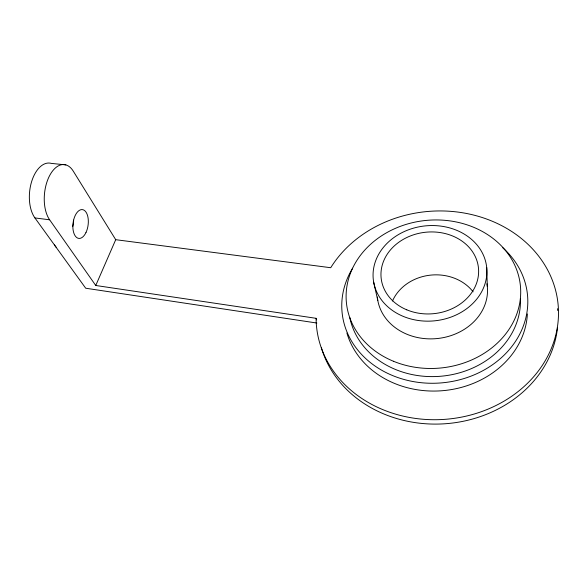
<?xml version="1.0" encoding="UTF-8"?>
<svg xmlns="http://www.w3.org/2000/svg" width="587" height="587" viewBox="0 0 587 587"><rect width="100%" height="100%" fill="white"/><g stroke="black" fill="none" stroke-linecap="round" stroke-linejoin="round"><path stroke-width="0.88" d="M95.754 285.487L115.72 239.687L73.258 171.14A30.546 16.663 -84 0 0 49.073 176.702A30.546 16.663 -84 0 0 49.631 219.795L95.754 285.487L316.092 318.315A121.296 104.295 -4.3 0 0 480.203 412.103A121.296 104.295 -4.3 0 0 528.564 244.867A121.296 104.295 -4.3 0 0 330.716 267.723L115.72 239.687M65.854 164.896L51.296 163.384A30.37 17.03 -84.1 0 0 31.544 181.889A30.37 17.03 -84.1 0 0 34.919 217.938L85.702 288.224L316.855 323.033M34.919 217.938L49.631 219.795M316.092 318.315L316.65 319.93M373.692 282.244L377.808 300.478M486.689 267.386A57.02 47.694 -6.1 0 1 405.947 317.428A57.02 47.694 -6.1 0 1 397.311 235.27A57.02 47.694 -6.1 0 1 486.689 267.386L487.313 286.405M557.503 327.685A120.203 103.716 -4.1 0 1 447.191 423.594A120.203 103.716 -4.1 0 1 321.419 347.82M557.518 308.689A120.203 103.716 -4.1 0 1 557.687 310.479M392.498 300.992A45.559 39.226 -4.4 0 1 430.124 275.178A45.559 39.226 -4.4 0 1 473.122 291.842M527.39 313.942A91.711 78.783 -4.5 0 1 444.909 390.472A91.711 78.783 -4.5 0 1 346.917 333.049M502.824 247.824A93.12 79.509 -4.9 0 1 505.363 353.895A93.12 79.509 -4.9 0 1 382.342 370.595A93.12 79.509 -4.9 0 1 352.633 268.208M520.427 298.387A86.069 73.478 -4.9 0 1 443.376 375.988A86.069 73.478 -4.9 0 1 349.764 317.464M486.953 283.778A55.244 46.835 -5.4 0 1 438.467 338.406A55.244 46.835 -5.4 0 1 377.338 297.037M56.403 247.523A29.064 15.614 -82.8 0 1 54.488 244.911M73.61 220.125A12.826 6.89 -82.8 0 1 72.707 226.611M406.769 309.819A48.919 40.914 -6.1 0 0 478.603 270.057A48.919 40.914 -6.1 0 0 404.003 238.96A48.919 40.914 -6.1 0 0 406.769 309.819M393.473 361.262A87.412 74.153 -5.3 0 0 520.603 288.371A87.412 74.153 -5.3 0 0 386.129 233.017A87.412 74.153 -5.3 0 0 393.473 361.262M85.988 232.489A14.506 7.58 -82.8 0 0 82.701 209.654A14.506 7.58 -82.8 0 0 73.089 229.855A14.506 7.58 -82.8 0 0 85.988 232.489"/></g></svg>
